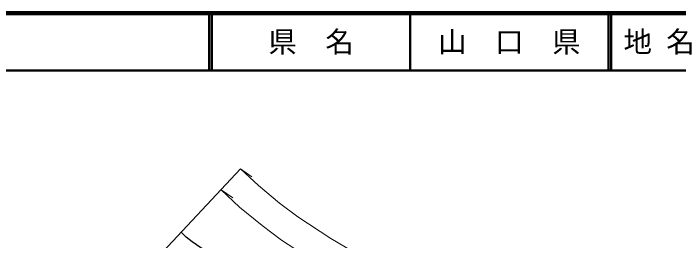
# Model space of a CAD drawing. Units: millimetres at full size, sheet at 1:1000; details may follow other scales. Extents: x 40000 to 680000, y 20000 to 380000.
# Drawn here: x 263426 to 380062, y 340142 to 380000 of the extents above; entities that cross this region are included whole.
import ezdxf
from ezdxf.enums import TextEntityAlignment as Align

# ---------------------------------------------------------------- set-up
doc = ezdxf.new("R2010")
doc.units = ezdxf.units.MM
doc.header["$LTSCALE"] = 1000
for name, color, linetype, lineweight in [('M-BGD', 7, 'Continuous', 25), ('M-BMK-OTRS', 5, 'Continuous', 25), ('M-STR-HTXT', 7, 'Continuous', 13), ('M-TTL', 2, 'Continuous', 140), ('M-TTL-LINE', 7, 'Continuous', 50)]:
    doc.layers.add(name, color=color, linetype=linetype, lineweight=lineweight)
doc.layers.add('M-TTL-TXT', color=7, linetype='Continuous')
doc.styles.add('ＭＳ ゴシック', font='')
doc.styles.get('ＭＳ ゴシック').set_extended_font_data('MS Gothic')

msp = doc.modelspace()

# ---------------------------------------------------------------- linework, layer by layer
at = {"layer": 'M-BGD'}
msp.add_lwpolyline([(348107, 321560), (343949, 321518), (340737, 321937), (336768, 322651), (332533, 323983), (326582, 325811), (321138, 327281), (314452, 328931), (312818, 329505), (311128, 330318), (308949, 331353), (306928, 332558), (304574, 333912), (300338, 336333), (296292, 338913), (294780, 339956), (293740, 340750), (292822, 341611)], dxfattribs=at)
at = {"layer": 'M-BMK-OTRS'}
msp.add_line((303258, 352743), (256255, 302609), dxfattribs=at)
at = {"layer": 'M-STR-HTXT'}
for p, q in [((303258, 352743), (305263, 351326)), ((299875, 349060), (301880, 347644))]:
    msp.add_line(p, q, dxfattribs=at)
for points in [[(303258, 352743), (306384, 349803), (310116, 346732), (313328, 344345), (319080, 340549), (324255, 337507), (327685, 335762), (332735, 333391), (336477, 331833), (340288, 330323), (343216, 329289), (347253, 328055), (350650, 327201), (357604, 325658), (362013, 324997), (368307, 324307), (370320, 324177), (381641, 323855)], [(299875, 349060), (303079, 346048), (307034, 342793), (310458, 340249), (316434, 336305), (321852, 333120), (325488, 331270), (330711, 328817), (334595, 327201), (338534, 325640), (341652, 324539), (345911, 323237), (349499, 322335), (356691, 320739), (361369, 320038), (366115, 319518)]]:
    msp.add_lwpolyline(points, dxfattribs=at)
at = {"layer": 'M-TTL'}
msp.add_line((680000, 380000), (40000, 380000), dxfattribs=at)
at = {"layer": 'M-TTL-LINE'}
for p, q in [((297750, 380000), (297750, 370000)), ((298250, 380000), (298250, 370000)), ((333000, 380000), (333000, 370000)), ((367750, 380000), (367750, 370000)), ((368250, 380000), (368250, 370000)), ((40000, 370000), (680000, 370000))]:
    msp.add_line(p, q, dxfattribs=at)

# ---------------------------------------------------------------- texts
at = {"layer": 'M-TTL-TXT', "style": 'ＭＳ ゴシック'}
for s, p in [('県\u3000名', (315625, 375000)), ('山\u3000口\u3000県', (350375, 375000))]:
    msp.add_text(s, height=3666, dxfattribs=at).set_placement(p, align=Align.MIDDLE_CENTER)
msp.add_text('地 名', height=3666, dxfattribs=at).set_placement((370380, 375000), align=Align.MIDDLE_LEFT)

doc.saveas('drawing.dxf')
